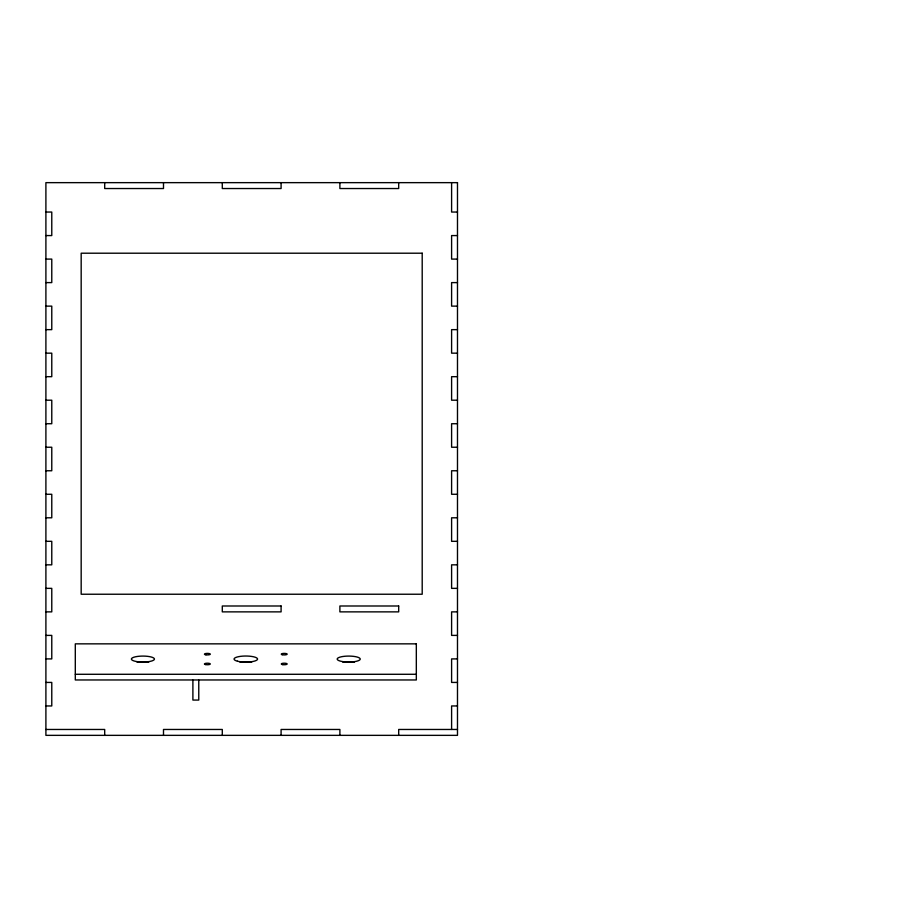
<?xml version="1.0" encoding="UTF-8"?>
<svg xmlns="http://www.w3.org/2000/svg" width="918" height="918" viewBox="0 0 918 918"><rect width="100%" height="100%" fill="white"/><g stroke="black" fill="none" stroke-linecap="round" stroke-linejoin="round"><path stroke-width="1.38" d="M45.9 212.047L51.775 212.047L51.775 235.57L45.9 235.57M457.485 212.047L451.599 212.047L451.599 182.648M457.485 235.57L451.599 235.57L451.599 259.094L457.485 259.094M45.9 259.094L51.775 259.094L51.775 282.606L45.9 282.606M457.485 282.606L451.599 282.606L451.599 306.13L457.485 306.13M45.9 306.13L51.775 306.13L51.775 329.642L45.9 329.642M457.485 329.642L451.599 329.642L451.599 353.166L457.485 353.166M45.9 353.166L51.775 353.166L51.775 376.678L45.9 376.678M457.485 376.678L451.599 376.678L451.599 400.202L457.485 400.202M45.9 400.202L51.775 400.202L51.775 423.726L45.9 423.726M457.485 423.726L451.599 423.726L451.599 447.238L457.485 447.238M45.9 447.238L51.775 447.238L51.775 470.762L45.9 470.762M457.485 470.762L451.599 470.762L451.599 494.274L457.485 494.274M45.9 494.274L51.775 494.274L51.775 517.798L45.9 517.798M457.485 517.798L451.599 517.798L451.599 541.322L457.485 541.322M45.9 541.322L51.775 541.322L51.775 564.834L45.9 564.834M457.485 564.834L451.599 564.834L451.599 588.358L457.485 588.358M45.9 588.358L51.775 588.358L51.775 611.87L45.9 611.87M457.485 611.87L451.599 611.87L451.599 635.394L457.485 635.394M45.9 635.394L51.775 635.394L51.775 658.906L45.9 658.906M457.485 658.906L451.599 658.906L451.599 682.43L457.485 682.43M75.299 674.282L416.324 674.282M45.9 682.43L51.775 682.43L51.775 705.953L45.9 705.953M457.485 705.953L451.599 705.953L451.599 729.466M45.9 729.466L104.698 729.466L104.698 735.352M457.485 729.466L398.687 729.466L398.687 735.352M398.687 182.648L398.687 188.534L339.889 188.534L339.889 182.648M339.889 735.352L339.889 729.466L281.092 729.466L281.092 735.352M281.092 182.648L281.092 188.534L222.294 188.534L222.294 182.648M222.294 735.352L222.294 729.466L163.496 729.466L163.496 735.352M198.77 680.112L198.77 700.067L192.895 700.067L192.895 680.112M163.496 182.648L163.496 188.534L104.698 188.534L104.698 182.648M239.931 662.107A11.762 3.041 0 0 1 251.693 662.107M342.942 662.165A11.521 2.983 0 0 1 354.463 662.165M137.149 662.165A11.521 2.983 0 0 1 148.682 662.165M457.485 182.648L45.9 182.648L45.9 735.352L457.485 735.352L457.485 182.648M422.2 253.207L81.174 253.207L81.174 594.233L422.2 594.233L422.2 253.207M281.092 605.995L222.294 605.995L222.294 611.87L281.092 611.87L281.092 605.995M398.687 605.995L339.889 605.995L339.889 611.87L398.687 611.87L398.687 605.995M416.324 643.851L75.299 643.851L75.299 679.963L416.324 679.963L416.324 643.851M205.414 664.54A2.938 0.757 0 0 0 210.256 664.139A2.938 0.757 0 0 0 206.481 663.255A2.938 0.757 0 0 0 205.414 664.54M205.919 654.809A2.938 0.757 0 0 0 210.325 654.155A2.938 0.757 0 0 0 205.919 653.49A2.938 0.757 0 0 0 205.919 654.809M137.149 661.649A11.521 2.983 0 0 0 154.442 659.067A11.521 2.983 0 0 0 137.149 656.485A11.521 2.983 0 0 0 137.149 661.649M237.498 661.212A11.762 3.041 0 0 0 257.166 659.847A11.762 3.041 0 0 0 242.765 656.129A11.762 3.041 0 0 0 237.498 661.212M342.942 661.649A11.521 2.983 0 0 0 360.235 659.067A11.521 2.983 0 0 0 342.942 656.485A11.521 2.983 0 0 0 342.942 661.649M282.159 654.695A2.938 0.757 0 0 0 287.082 654.35A2.938 0.757 0 0 0 283.478 653.421A2.938 0.757 0 0 0 282.159 654.695M282.767 664.632A2.938 0.757 0 0 0 287.173 663.978A2.938 0.757 0 0 0 282.767 663.312A2.938 0.757 0 0 0 282.767 664.632"/></g></svg>
